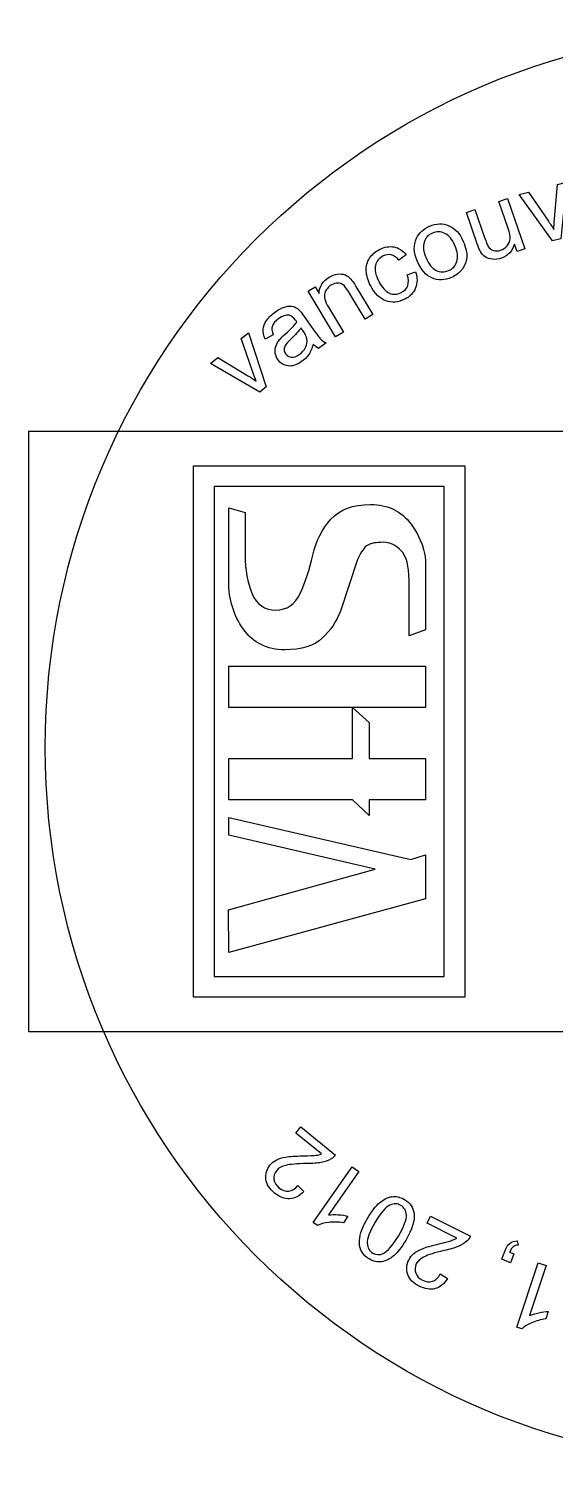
# Model space of a CAD drawing. Extents: x 62.8 to 159.4, y 92.9 to 134.4.
# Drawn here: x 62.75 to 77.38, y 94.49 to 134.44 of the extents above; entities that cross this region are included whole.
import ezdxf

# ---------------------------------------------------------------- set-up
doc = ezdxf.new("R2010")
doc.units = 0
doc.layers.add('Layer_1', color=7, linetype='CONTINUOUS')

msp = doc.modelspace()

# ---------------------------------------------------------------- linework, layer by layer
at = {"layer": 'Layer_1', "color": 7}
for points in [[(77.306651, 128.541648), (76.378089, 129.827858), (76.634318, 129.896513), (77.171603, 129.121201)], [(77.358003, 129.153799), (77.442123, 130.112954), (77.69161, 130.179799), (77.533222, 128.602355), (77.306651, 128.541648)], [(76.068775, 128.891098), (75.810864, 129.642472), (76.048558, 129.72406), (76.529929, 128.321668), (76.317327, 128.248709)], [(75.20984, 128.464893), (74.91159, 129.333797), (75.149283, 129.415384), (75.41626, 128.637599)], [(76.317327, 128.248709), (76.246616, 128.454711)], [(73.235416, 128.154439), (73.034916, 128.009821)], [(73.551792, 127.966552), (73.55181, 127.966524)], [(73.789392, 128.06787), (73.789392, 128.067856)], [(73.265398, 127.603968), (73.500114, 127.687678)], [(73.265512, 127.603943), (73.265398, 127.603968)], [(71.277366, 125.875202), (70.514734, 127.146742), (70.7087, 127.263074), (70.817132, 127.08228)], [(71.841719, 127.276778), (72.310644, 126.494935), (72.095127, 126.365675), (71.631228, 127.139135)], [(71.07638, 126.698906), (71.492883, 126.004466), (71.277366, 125.875202)], [(70.399962, 126.444209), (70.592504, 126.169979)], [(68.967241, 124.919277), (68.654373, 125.829863), (68.855175, 125.992315), (69.351407, 124.4866), (69.169058, 124.339075)], [(69.544015, 125.92852), (69.323656, 125.814745)], [(70.366892, 126.049103), (70.313928, 126.124518)], [(70.6536, 125.677217), (70.653579, 125.677217)], [(71.014645, 125.70724), (70.79983, 125.556414)], [(69.169058, 124.339075), (67.797981, 125.137021), (68.004209, 125.303868), (68.810173, 124.813756)], [(62.751809, 106.556734), (62.751809, 123.252799), (79.447874, 123.252799), (79.447874, 106.556734), (62.751809, 106.556734), (62.751809, 106.556734)], [(67.330849, 107.519922), (67.330849, 122.289612), (74.868834, 122.289612), (74.868834, 107.519922), (67.330849, 107.519922), (67.330849, 107.519922)], [(74.294905, 108.093851), (74.294905, 121.715683), (67.904864, 121.715683), (67.904864, 108.093851), (74.294905, 108.093851), (74.294905, 108.093851)], [(68.306596, 119.081728), (68.306596, 121.122526), (68.765756, 120.996411), (68.765756, 119.810269)], [(71.886936, 119.687099), (71.409499, 118.250719)], [(73.778318, 119.525037), (73.778318, 117.731446), (73.319158, 117.568518), (73.319158, 119.119407)], [(68.306596, 115.574408), (68.306596, 116.722264), (73.778318, 116.722264), (73.778318, 115.574408), (68.306596, 115.574408), (68.306596, 115.574408)], [(71.75034, 115.574061), (72.209413, 115.153446), (72.209413, 114.158556), (73.778318, 114.158556), (73.778318, 113.0107), (72.209413, 113.0107), (72.209413, 112.575792), (71.75034, 113.0107), (68.306596, 113.0107), (68.306596, 114.158556), (71.75034, 114.158556), (71.75034, 115.574061), (71.75034, 115.574061)], [(68.306596, 112.513255), (73.369309, 111.346255), (73.778318, 111.480166), (73.778318, 110.25574), (68.306596, 108.763405), (68.30573, 109.953184), (72.378664, 111.083804), (68.308069, 112.022133), (68.306596, 112.513255), (68.306596, 112.513255)], [(70.1695, 103.744851), (70.30894, 103.917253), (71.274583, 103.136226)], [(70.886009, 103.165325), (70.1695, 103.744851)], [(70.777073, 101.176578), (70.655072, 101.261551), (71.733357, 102.809689)], [(71.733357, 102.809689), (71.922669, 102.677835), (71.082456, 101.4715)], [(70.226956, 102.287315), (70.396001, 102.11927)], [(71.620038, 101.436013), (71.492578, 101.253011)], [(73.818372, 101.242446), (73.917667, 101.440704), (75.028138, 100.884537)], [(74.642342, 100.829757), (73.818372, 101.242446)], [(73.021155, 100.883972), (73.021155, 100.883988)], [(73.224959, 100.762801), (73.224959, 100.762801)], [(76.322339, 100.75053), (76.345934, 100.63525)], [(76.231868, 100.386744), (76.135866, 100.142163), (75.891285, 100.238164), (75.987287, 100.482744)], [(76.110174, 100.434508), (76.231868, 100.386744)], [(76.452765, 98.302411), (76.311622, 98.349136), (76.90457, 100.140192)], [(76.90457, 100.140192), (77.123585, 100.067685), (76.661553, 98.672072)], [(74.186559, 99.830991), (74.387663, 99.703034)], [(77.186994, 98.791094), (77.116903, 98.579379)]]:
    msp.add_lwpolyline(points, dxfattribs=at)
at = {"layer": 'Layer_1', "color": 1}
for points in [[(63.210723, 114.462965), (63.210723, 125.495505), (72.154364, 134.439145), (83.186902, 134.439145)], [(83.186902, 94.486786), (72.154364, 94.486786), (63.210723, 103.430426), (63.210723, 114.462965)]]:
    msp.add_open_spline(points, degree=3, dxfattribs=at)
at = {"layer": 'Layer_1', "color": 7}
for points in [[(77.171603, 129.121201), (77.22968, 129.037512), (77.286024, 128.949505), (77.340635, 128.857177)], [(77.340635, 128.857177), (77.342024, 128.93848), (77.347756, 129.037352), (77.358003, 129.153799)], [(73.523047, 128.617556), (73.597253, 128.768608), (73.718688, 128.8801), (73.887347, 128.952034)], [(73.968977, 128.760701), (73.853395, 128.711402), (73.775949, 128.627272), (73.736629, 128.508304)], [(73.887347, 128.952034), (74.074842, 129.032003), (74.254291, 129.035935), (74.425695, 128.963845)], [(74.310308, 128.752226), (74.19662, 128.80644), (74.082842, 128.809268), (73.968977, 128.760701)], [(74.588741, 128.417907), (74.516808, 128.586567), (74.423997, 128.698004), (74.310308, 128.752226)], [(74.425695, 128.963845), (74.597099, 128.891744), (74.728993, 128.74739), (74.821377, 128.530786)], [(76.123872, 128.603717), (76.128248, 128.675574), (76.109872, 128.771369), (76.068775, 128.891098)], [(72.220587, 128.062187), (72.289888, 128.164943), (72.381334, 128.245298), (72.494918, 128.303253)], [(72.494918, 128.303253), (72.638348, 128.376434), (72.774171, 128.400021), (72.902383, 128.37401)], [(72.902383, 128.37401), (73.030598, 128.347991), (73.141608, 128.274807), (73.235416, 128.154439)], [(73.55181, 127.966524), (73.44409, 128.219088), (73.434509, 128.436099), (73.523047, 128.617556)], [(73.736629, 128.508304), (73.697314, 128.389332), (73.714884, 128.242522), (73.789392, 128.06787)], [(74.64479, 127.969765), (74.683741, 128.089591), (74.665077, 128.238969), (74.588741, 128.417907)], [(74.821377, 128.530786), (74.896232, 128.355276), (74.928785, 128.205992), (74.919037, 128.082939)], [(75.300515, 128.248031), (75.274809, 128.291366), (75.244591, 128.363654), (75.20984, 128.464893)], [(75.434316, 128.0969), (75.383075, 128.132943), (75.338472, 128.183319), (75.300515, 128.248031)], [(75.41626, 128.637599), (75.458865, 128.513469), (75.492414, 128.431496), (75.516907, 128.391684)], [(75.516907, 128.391684), (75.553326, 128.334319), (75.601864, 128.296115), (75.662522, 128.277082)], [(75.662522, 128.277082), (75.723181, 128.258046), (75.789164, 128.260756), (75.860473, 128.285245)], [(75.860473, 128.285245), (75.931778, 128.309735), (75.992415, 128.350955), (76.042378, 128.408945)], [(76.246616, 128.454711), (76.191845, 128.258779), (76.070703, 128.128629), (75.883187, 128.064264)], [(76.042378, 128.408945), (76.092344, 128.466932), (76.119509, 128.531859), (76.123872, 128.603717)], [(72.127599, 127.711455), (72.120304, 127.842519), (72.15129, 127.959427), (72.220587, 128.062187)], [(72.384561, 127.862146), (72.355347, 127.745352), (72.385256, 127.599487), (72.474607, 127.424553)], [(72.597532, 128.12363), (72.484778, 128.066099), (72.413789, 127.978936), (72.384561, 127.862146)], [(72.822695, 128.153887), (72.747204, 128.171811), (72.672151, 128.161702), (72.597532, 128.12363)], [(73.034916, 128.009821), (72.968922, 128.087955), (72.898183, 128.135976), (72.822695, 128.153887)], [(73.954036, 127.512769), (73.784098, 127.584987), (73.650019, 127.736251), (73.551792, 127.966552)], [(73.789392, 128.067856), (73.863882, 127.893201), (73.957756, 127.778672), (74.071017, 127.724273)], [(74.414277, 127.716631), (74.529, 127.765562), (74.605836, 127.849939), (74.64479, 127.969765)], [(74.919037, 128.082939), (74.909276, 127.959886), (74.865983, 127.849081), (74.789123, 127.750528)], [(75.635122, 128.032237), (75.552492, 128.039288), (75.48556, 128.06086), (75.434316, 128.0969)], [(75.883187, 128.064264), (75.800436, 128.035849), (75.717748, 128.025192), (75.635122, 128.032237)], [(70.817132, 127.08228), (70.826755, 127.277976), (70.91975, 127.428729), (71.096156, 127.534531)], [(71.096156, 127.534531), (71.172783, 127.580489), (71.25148, 127.608967), (71.332255, 127.619968)], [(71.332255, 127.619968), (71.413026, 127.63098), (71.482782, 127.623685), (71.541519, 127.598153)], [(71.541519, 127.598153), (71.600256, 127.572586), (71.654439, 127.532923), (71.704076, 127.479126)], [(71.704076, 127.479126), (71.735999, 127.443999), (71.781877, 127.37655), (71.841719, 127.276778)], [(72.24771, 127.300958), (72.17495, 127.443558), (72.134915, 127.580392), (72.127599, 127.711455)], [(73.280484, 127.298113), (73.311852, 127.382035), (73.30685, 127.483978), (73.265512, 127.603943)], [(73.500114, 127.687678), (73.553484, 127.523687), (73.552522, 127.37351), (73.497335, 127.237153)], [(74.495323, 127.526559), (74.3044, 127.445132), (74.123971, 127.440529), (73.954036, 127.512769)], [(74.071017, 127.724273), (74.184275, 127.669871), (74.298696, 127.667318), (74.414277, 127.716631)], [(74.789123, 127.750528), (74.71226, 127.651971), (74.614325, 127.577317), (74.495323, 127.526559)], [(70.977438, 127.09052), (70.945723, 126.992276), (70.978827, 126.861737), (71.07638, 126.698906)], [(71.162681, 127.32047), (71.070888, 127.265411), (71.009139, 127.188764), (70.977438, 127.09052)], [(71.336281, 127.37168), (71.27802, 127.372006), (71.220151, 127.354936), (71.162681, 127.32047)], [(71.487958, 127.321012), (71.445102, 127.354464), (71.394546, 127.37135), (71.336281, 127.37168)], [(71.631228, 127.139135), (71.578566, 127.226936), (71.53081, 127.287563), (71.487958, 127.321012)], [(72.671696, 126.877014), (72.501563, 126.939107), (72.360231, 127.080422), (72.24771, 127.300958)], [(72.474607, 127.424553), (72.565132, 127.247129), (72.664905, 127.13555), (72.773924, 127.089818)], [(72.773924, 127.089818), (72.88294, 127.044086), (72.992168, 127.049137), (73.101608, 127.104964)], [(73.101608, 127.104964), (73.18949, 127.149802), (73.249116, 127.214184), (73.280484, 127.298113)], [(73.497335, 127.237153), (73.44204, 127.100792), (73.342264, 126.995805), (73.198007, 126.9222)], [(69.608633, 126.572667), (69.71223, 126.645407), (69.804961, 126.69232), (69.886827, 126.713405)], [(69.886827, 126.713405), (69.968689, 126.734491), (70.037826, 126.73727), (70.094236, 126.721707)], [(70.094236, 126.721707), (70.150646, 126.706145), (70.204735, 126.674475), (70.256501, 126.626663)], [(73.198007, 126.9222), (73.017266, 126.829983), (72.841829, 126.814921), (72.671696, 126.877014)], [(69.26751, 126.086651), (69.272234, 126.16901), (69.304182, 126.252282), (69.363347, 126.336474)], [(69.363347, 126.336474), (69.422511, 126.42066), (69.504272, 126.499392), (69.608633, 126.572667)], [(69.69845, 126.38156), (69.601707, 126.313631), (69.542191, 126.24654), (69.519907, 126.180285)], [(69.981625, 126.476323), (69.896439, 126.485876), (69.802047, 126.4543), (69.69845, 126.38156)], [(69.883773, 125.957255), (70.035926, 126.093658), (70.141607, 126.203115), (70.200813, 126.285626)], [(70.164249, 126.340132), (70.105418, 126.423922), (70.044541, 126.46932), (69.981625, 126.476323)], [(70.200813, 126.285626), (70.181777, 126.314354), (70.169585, 126.332514), (70.164249, 126.340132)], [(70.256501, 126.626663), (70.287973, 126.596441), (70.335778, 126.535616), (70.399962, 126.444209)], [(69.323656, 125.814745), (69.281502, 125.913656), (69.262786, 126.004292), (69.26751, 126.086651)], [(69.519907, 126.180285), (69.497606, 126.114031), (69.505665, 126.030106), (69.544015, 125.92852)], [(69.722613, 125.798043), (69.755509, 125.837053), (69.809217, 125.890125), (69.883773, 125.957255)], [(70.313928, 126.124518), (70.260669, 126.041631), (70.166875, 125.937111), (70.03255, 125.810952)], [(70.478163, 125.820164), (70.467637, 125.882142), (70.430538, 125.958453), (70.366892, 126.049103)], [(70.592504, 126.169979), (70.72675, 125.978778), (70.816038, 125.860925), (70.860366, 125.816423)], [(69.59874, 125.433861), (69.591272, 125.501981), (69.599029, 125.566269), (69.621979, 125.626733)], [(69.621979, 125.626733), (69.644906, 125.687193), (69.678466, 125.744298), (69.722613, 125.798043)], [(69.88204, 125.643862), (69.857689, 125.604022), (69.846299, 125.562754), (69.847859, 125.520055)], [(69.847859, 125.520055), (69.849248, 125.477356), (69.862761, 125.438106), (69.887886, 125.402306)], [(70.03255, 125.810952), (69.956551, 125.739393), (69.906384, 125.683699), (69.88204, 125.643862)], [(70.267189, 125.38203), (70.346411, 125.437655), (70.404707, 125.504454), (70.442074, 125.58244)], [(70.442074, 125.58244), (70.479438, 125.660421), (70.491467, 125.73966), (70.478163, 125.820164)], [(70.653579, 125.677217), (70.622871, 125.558982), (70.581638, 125.461797), (70.529897, 125.385663)], [(70.79983, 125.556414), (70.748551, 125.5841), (70.699807, 125.624364), (70.6536, 125.677217)], [(70.860366, 125.816423), (70.904691, 125.771914), (70.95612, 125.73552), (71.014645, 125.70724)], [(69.672501, 125.242556), (69.630785, 125.301971), (69.606198, 125.365742), (69.59874, 125.433861)], [(69.955204, 125.068307), (69.837872, 125.083175), (69.743636, 125.141245), (69.672501, 125.242556)], [(69.887886, 125.402306), (69.926396, 125.347459), (69.979245, 125.316328), (70.046434, 125.308915)], [(70.331165, 125.186421), (70.197857, 125.092825), (70.072536, 125.053454), (69.955204, 125.068307)], [(70.046434, 125.308915), (70.113619, 125.301481), (70.187207, 125.325867), (70.267189, 125.38203)], [(70.529897, 125.385663), (70.478152, 125.30953), (70.411908, 125.243116), (70.331165, 125.186421)], [(68.810173, 124.813756), (68.897242, 124.760882), (68.984485, 124.703361), (69.071897, 124.641188)], [(69.071897, 124.641188), (69.040078, 124.716023), (69.005205, 124.808719), (68.967241, 124.919277)], [(71.146442, 120.810529), (71.393388, 121.082162), (71.759954, 121.218238), (72.245619, 121.218238)], [(72.245619, 121.218238), (72.731457, 121.218238), (73.108417, 121.034089), (73.376239, 120.666397)], [(70.643973, 119.807237), (70.73189, 120.204206), (70.899581, 120.538723), (71.146442, 120.810529)], [(73.376239, 120.666397), (73.64432, 120.298446), (73.778318, 119.917848), (73.778318, 119.525037)], [(72.169742, 120.09039), (72.081825, 120.039806), (71.987325, 119.905288), (71.886936, 119.687099)], [(72.603177, 120.166007), (72.40231, 120.166007), (72.257659, 120.140542), (72.169742, 120.09039)], [(73.099409, 119.932486), (72.952939, 120.087965), (72.787326, 120.166007), (72.603177, 120.166007)], [(73.319158, 119.119407), (73.319158, 119.505895), (73.245879, 119.777094), (73.099409, 119.932486)], [(68.765756, 119.810269), (68.765756, 119.397969), (68.828814, 119.040498), (68.95441, 118.737683)], [(70.292132, 118.747557), (70.438602, 119.056869), (70.556056, 119.410269), (70.643973, 119.807237)], [(68.714912, 117.752667), (68.442933, 118.134738), (68.306596, 118.5777), (68.306596, 119.081728)], [(68.95441, 118.737683), (69.079919, 118.434868), (69.302006, 118.283547), (69.620153, 118.283547)], [(69.620153, 118.283547), (69.921755, 118.283547), (70.145662, 118.438159), (70.292132, 118.747557)], [(71.409499, 118.250719), (71.309109, 117.973283), (71.143756, 117.72547), (70.913613, 117.50728)], [(69.864328, 117.179605), (69.370521, 117.179605), (68.987324, 117.370597), (68.714912, 117.752667)], [(70.913613, 117.50728), (70.683384, 117.288744), (70.333622, 117.179605), (69.864328, 117.179605)], [(69.627846, 102.99772), (69.697438, 103.034845), (69.785225, 103.0622), (69.891208, 103.079781)], [(69.891208, 103.079781), (69.997193, 103.097352), (70.15869, 103.108514), (70.375698, 103.113221)], [(70.375698, 103.113221), (70.556403, 103.116537), (70.675066, 103.121926), (70.731686, 103.12942)], [(70.731686, 103.12942), (70.788308, 103.136914), (70.839749, 103.148905), (70.886009, 103.165325)], [(71.274583, 103.136226), (71.240985, 103.091969), (71.200425, 103.05609), (71.152905, 103.028586)], [(69.341361, 102.4662), (69.322517, 102.610025), (69.359573, 102.739401), (69.45253, 102.854338)], [(69.45253, 102.854338), (69.499818, 102.912801), (69.558256, 102.960594), (69.627846, 102.99772)], [(69.633665, 102.701239), (69.576172, 102.630151), (69.553088, 102.549642), (69.564415, 102.459704)], [(69.891876, 102.849283), (69.774546, 102.81835), (69.688476, 102.769001), (69.633665, 102.701239)], [(70.464024, 102.898364), (70.199925, 102.896451), (70.009209, 102.880219), (69.891876, 102.849283)], [(70.877643, 102.929776), (70.771913, 102.909781), (70.634041, 102.899321), (70.464024, 102.898364)], [(71.152905, 103.028586), (71.075127, 102.982696), (70.983373, 102.949761), (70.877643, 102.929776)], [(69.5799, 102.0804), (69.439723, 102.19378), (69.36021, 102.322378), (69.341361, 102.4662)], [(69.564415, 102.459704), (69.575746, 102.369766), (69.622268, 102.291751), (69.703982, 102.22566)], [(69.974131, 102.135738), (70.067864, 102.145655), (70.152139, 102.196172), (70.226956, 102.287315)], [(69.999199, 101.920119), (69.858519, 101.914666), (69.718753, 101.968094), (69.5799, 102.0804)], [(69.703982, 102.22566), (69.79035, 102.155806), (69.8804, 102.125833), (69.974131, 102.135738)], [(70.396001, 102.11927), (70.272149, 101.991957), (70.139882, 101.925576), (69.999199, 101.920119)], [(72.503009, 101.813162), (72.611154, 101.906423), (72.722855, 101.961783), (72.838112, 101.979236)], [(72.838112, 101.979236), (72.953371, 101.99668), (73.070121, 101.970275), (73.188364, 101.899956)], [(73.188364, 101.899956), (73.344064, 101.807371), (73.433156, 101.678843), (73.455642, 101.514366)], [(71.082456, 101.4715), (71.15831, 101.483235), (71.248361, 101.485053), (71.35261, 101.477017)], [(72.171786, 101.389046), (72.284459, 101.578528), (72.394867, 101.719901), (72.503009, 101.813162)], [(72.783112, 101.741279), (72.668648, 101.690049), (72.532808, 101.532237), (72.37559, 101.267843)], [(73.091414, 101.73691), (73.000345, 101.791062), (72.897578, 101.792523), (72.783112, 101.741279)], [(73.242826, 101.468681), (73.232953, 101.59335), (73.182484, 101.682759), (73.091414, 101.73691)], [(73.455642, 101.514366), (73.482215, 101.316641), (73.405322, 101.066119), (73.224959, 100.762801)], [(71.088925, 101.265512), (70.960373, 101.249886), (70.856422, 101.220235), (70.777073, 101.176578)], [(71.492578, 101.253011), (71.352032, 101.276961), (71.217481, 101.281138), (71.088925, 101.265512)], [(71.35261, 101.477017), (71.456861, 101.468981), (71.546003, 101.4553), (71.620038, 101.436013)], [(71.981159, 100.98571), (72.013042, 101.094495), (72.076584, 101.228941), (72.171786, 101.389046)], [(72.37559, 101.267843), (72.217502, 101.00198), (72.143502, 100.806898), (72.153591, 100.682596)], [(73.021155, 100.883988), (73.178808, 101.149118), (73.252699, 101.344015), (73.242826, 101.468681)], [(71.938603, 100.685938), (71.935095, 100.776999), (71.94928, 100.876925), (71.981159, 100.98571)], [(72.010801, 100.438717), (71.966182, 100.512471), (71.942116, 100.594877), (71.938603, 100.685938)], [(72.153591, 100.682596), (72.163684, 100.5583), (72.214998, 100.468636), (72.307534, 100.41361)], [(72.594442, 100.399579), (72.721265, 100.457379), (72.863502, 100.618842), (73.021155, 100.883972)], [(73.224959, 100.762801), (73.111414, 100.57185), (73.000386, 100.429852), (72.891875, 100.336808)], [(74.155022, 100.669591), (74.330829, 100.711507), (74.445584, 100.742191), (74.499285, 100.761644)], [(74.499285, 100.761644), (74.552987, 100.781097), (74.600673, 100.803802), (74.642342, 100.829757)], [(74.932327, 100.75334), (74.866178, 100.691863), (74.783604, 100.640046), (74.684605, 100.597884)], [(75.028138, 100.884537), (75.004795, 100.834113), (74.972858, 100.79038), (74.932327, 100.75334)], [(75.987287, 100.482744), (76.022566, 100.572622), (76.066963, 100.638958), (76.120475, 100.681748)], [(76.120475, 100.681748), (76.173989, 100.72454), (76.241277, 100.747466), (76.322339, 100.75053)], [(72.207725, 100.250789), (72.121064, 100.302322), (72.055423, 100.364966), (72.010801, 100.438717)], [(72.307534, 100.41361), (72.398605, 100.359459), (72.494241, 100.354781), (72.594442, 100.399579)], [(72.891875, 100.336808), (72.783364, 100.243767), (72.671589, 100.1887), (72.556548, 100.17161)], [(73.308689, 100.219058), (73.342363, 100.286288), (73.389214, 100.345488), (73.44924, 100.396652)], [(73.44924, 100.396652), (73.50927, 100.447818), (73.589165, 100.493331), (73.688926, 100.533196)], [(73.738932, 100.308199), (73.630945, 100.252865), (73.557436, 100.186231), (73.518405, 100.108303)], [(73.688926, 100.533196), (73.788689, 100.573062), (73.944054, 100.618527), (74.155022, 100.669591)], [(74.287303, 100.478643), (74.029711, 100.420349), (73.846921, 100.363534), (73.738932, 100.308199)], [(74.684605, 100.597884), (74.585606, 100.555726), (74.453172, 100.515979), (74.287303, 100.478643)], [(76.211295, 100.586895), (76.174678, 100.55676), (76.140972, 100.505953), (76.110174, 100.434508)], [(76.345934, 100.63525), (76.292792, 100.633017), (76.247913, 100.617041), (76.211295, 100.586895)], [(72.556548, 100.17161), (72.44151, 100.154517), (72.325236, 100.180922), (72.207725, 100.250789)], [(73.2832, 99.816121), (73.233999, 99.952573), (73.242496, 100.086886), (73.308689, 100.219058)], [(73.518405, 100.108303), (73.477465, 100.026557), (73.472154, 99.942971), (73.502473, 99.857542)], [(73.59881, 99.490337), (73.437608, 99.571075), (73.332405, 99.679668), (73.2832, 99.816121)], [(73.502473, 99.857542), (73.532797, 99.772119), (73.594944, 99.705872), (73.688914, 99.658806)], [(74.042701, 99.423547), (73.90645, 99.388105), (73.758487, 99.410377), (73.59881, 99.490337)], [(73.688914, 99.658806), (73.788235, 99.609065), (73.882614, 99.599067), (73.97205, 99.628798)], [(73.97205, 99.628798), (74.061489, 99.658551), (74.132992, 99.725943), (74.186559, 99.830991)], [(74.387663, 99.703034), (74.293942, 99.552158), (74.178955, 99.458996), (74.042701, 99.423547)], [(76.661553, 98.672072), (76.730929, 98.704912), (76.816731, 98.732308), (76.918958, 98.754271)], [(76.918958, 98.754271), (77.021186, 98.776243), (77.110531, 98.788507), (77.186994, 98.791094)], [(76.726397, 98.476442), (76.607614, 98.424861), (76.516403, 98.36685), (76.452765, 98.302411)], [(77.116903, 98.579379), (76.975352, 98.56235), (76.845183, 98.528027), (76.726397, 98.476442)]]:
    msp.add_open_spline(points, degree=3, dxfattribs=at)

doc.saveas('drawing.dxf')
